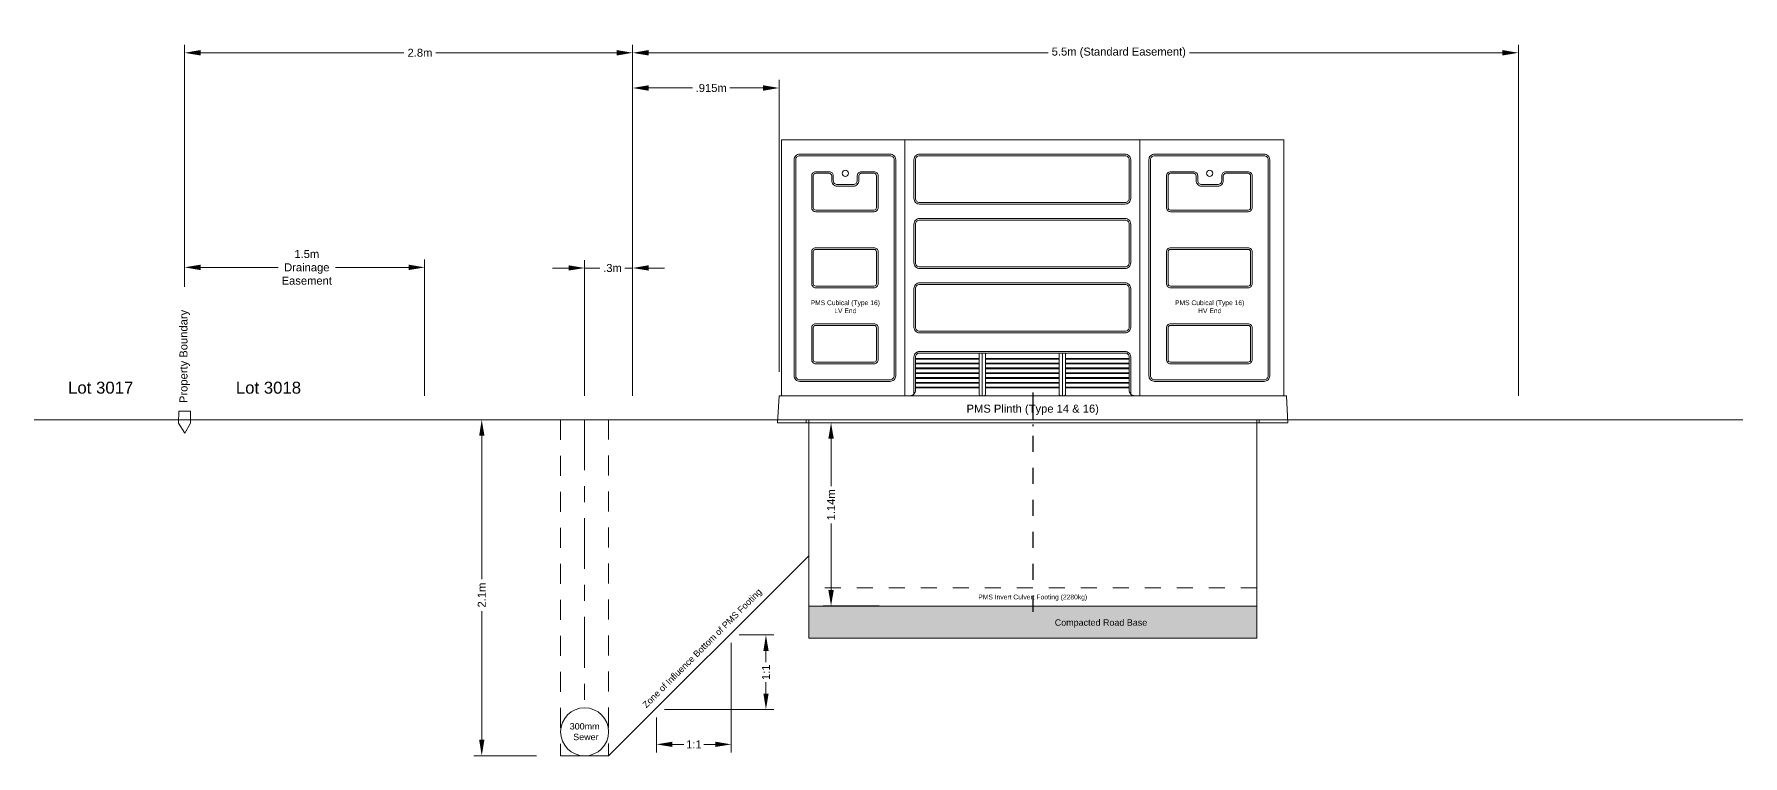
# Model space of a CAD drawing. Header units: metres. Extents: x 294745 to 296284, y 6233060 to 6235519.
# Drawn here: x 295785.68 to 295796.36, y 6233880.35 to 6233884.86 of the extents above; entities that cross this region are included whole.
import ezdxf

# ---------------------------------------------------------------- set-up
doc = ezdxf.new("R2010")
doc.units = ezdxf.units.M
doc.linetypes.add('CENTER', pattern=[50.8, 31.75, -6.35, 6.35, -6.35])
doc.linetypes.add('HIDDEN', pattern=[0.375, 0.25, -0.125])
doc.layers.get('0').update_dxf_attribs({"color": 6})
doc.layers.get('Defpoints').update_dxf_attribs({"color": 250})
for name, color, linetype, lineweight in [('_User Dimensions', 140, 'Continuous', 13), ('_User Miscellaneous1', 11, 'Continuous', 13), ('_User Miscellaneous5', 91, 'Continuous', 13), ('_User Miscellaneous6', 2, 'Continuous', 13)]:
    doc.layers.add(name, color=color, linetype=linetype, lineweight=lineweight)
doc.layers.add('_User Miscellaneous7', color=131, linetype='Continuous', lineweight=13, transparency=0.5)
doc.layers.add('_User Miscellaneous8', color=181, linetype='Continuous', lineweight=13, transparency=0.5)
doc.styles.add('ieISOCP', font='arial.ttf', dxfattribs={"height": 1.5})
doc.styles.get("Standard").update_dxf_attribs({"font": 'arial.ttf'})
doc.dimstyles.new('1.8mm_1_50', dxfattribs={"dimtxt": 0.09, "dimasz": 0.1, "dimexe": 0.05, "dimexo": 0.15, "dimgap": 0.025, "dimtad": 0, "dimtoh": 1, "dimlfac": -1, "dimzin": 12, "dimdsep": 46, "dimtxsty": 'Standard', "dimcen": 1, "dimclrd": 256, "dimclre": 256, "dimclrt": 256, "dimazin": 3, "dimtfac": 1, "dimtmove": 0, "dimatfit": 3, "dimfxl": 1, "dimtolj": 1, "dimtzin": 0, "dimlwd": -1, "dimlwe": -1, "dimarcsym": 0})

# ---------------------------------------------------------------- blocks, each defined once
blk = doc.blocks.new('*D296')
at = {"layer": '_User Dimensions', "transparency": 16777216}
for p, q in [((295789.423, 6233882.599), (295789.423, 6233884.792)), ((295789.523, 6233884.742), (295792.02, 6233884.742)), ((295794.858, 6233884.742), (295792.903, 6233884.742)), ((295794.958, 6233882.599), (295794.958, 6233884.792))]:
    blk.add_line(p, q, dxfattribs=at)
at = {"layer": '_User Dimensions', "lineweight": 15, "transparency": 16777216}
for points in [[(295789.523, 6233884.759), (295789.523, 6233884.725), (295789.423, 6233884.742)], [(295794.858, 6233884.759), (295794.858, 6233884.725), (295794.958, 6233884.742)]]:
    blk.add_solid(points, dxfattribs=at)
at = {"layer": 'Defpoints', "color": 0, "lineweight": 15, "transparency": 16777216}
for p in [(295794.958, 6233884.742), (295789.423, 6233882.449), (295794.958, 6233882.449)]:
    blk.add_point(p, dxfattribs=at)
at = {"layer": '_User Dimensions', "transparency": 16777216, "insert": (295792.461, 6233884.742), "char_height": 0.05, "attachment_point": 5}
blk.add_mtext('\\A1;5.5m (Standard Easement)', dxfattribs=at)
blk = doc.blocks.new('PMS Culvert Footings (Side)')
for p, q in [((-1400, 1165), (-1400, 0)), ((1400, 1165), (1400, 0))]:
    blk.add_line(p, q)
at = {"linetype": 'HIDDEN', "ltscale": 100}
blk.add_line((1400, 115), (-1400, 115), dxfattribs=at)
at = {"flags": 128}
for points in [[(-1400, 1165), (1400, 1165)], [(-617.5, 1165), (-550, 1165)], [(550, 1165), (617.5, 1165)], [(-1400, 0), (1400, 0)], [(-617.5, 0), (617.5, 0)]]:
    blk.add_lwpolyline(points, dxfattribs=at)
at = {"layer": 'Defpoints', "linetype": 'CENTER', "ltscale": 3}
blk.add_line((0, 1265), (0, -100), dxfattribs=at)
at = {"insert": (0, 52.75), "char_height": 30, "attachment_point": 5}
blk.add_mtext('PMS Invert Culvert Footing (2280kg)', dxfattribs=at)
blk = doc.blocks.new('PMS Plinth (Side)')
for p, q in [((-1595, 0), (-1585, 170)), ((1595, 0), (1585, 170))]:
    blk.add_line(p, q)
at = {"linetype": 'HIDDEN', "ltscale": 100}
for p, q in [((-1415, 0), (-1415, 20)), ((1415, 0), (1415, 20))]:
    blk.add_line(p, q, dxfattribs=at)
at = {"flags": 128}
for points in [[(-1585, 170), (1585, 170)], [(-1595, 0), (1595, 0)], [(-1415, 0), (-1415, 20)], [(1415, 0), (1415, 20)]]:
    blk.add_lwpolyline(points, dxfattribs=at)
at = {"linetype": 'HIDDEN', "ltscale": 100, "flags": 128}
blk.add_lwpolyline([(-1594, 20), (1594, 20)], dxfattribs=at)
at = {"layer": 'Defpoints', "linetype": 'CENTER', "ltscale": 3}
blk.add_line((0, 190), (0, -20), dxfattribs=at)
at = {"insert": (0, 82), "char_height": 50, "attachment_point": 5}
blk.add_mtext('PMS Plinth (Type 14 & 16)', dxfattribs=at)
blk = doc.blocks.new('*D297')
at = {"layer": '_User Dimensions', "transparency": 16777216}
for p, q in [((295791.098, 6233882.43), (295790.613, 6233882.43)), ((295790.663, 6233882.33), (295790.663, 6233882.033)), ((295790.663, 6233881.385), (295790.663, 6233881.801)), ((295790.963, 6233881.285), (295790.613, 6233881.285))]:
    blk.add_line(p, q, dxfattribs=at)
at = {"layer": '_User Dimensions', "lineweight": 15, "transparency": 16777216}
for points in [[(295790.646, 6233882.33), (295790.68, 6233882.33), (295790.663, 6233882.43)], [(295790.646, 6233881.385), (295790.68, 6233881.385), (295790.663, 6233881.285)]]:
    blk.add_solid(points, dxfattribs=at)
at = {"layer": 'Defpoints', "color": 0, "lineweight": 15, "transparency": 16777216}
for p in [(295791.248, 6233882.43), (295790.663, 6233881.285), (295791.113, 6233881.285)]:
    blk.add_point(p, dxfattribs=at)
at = {"layer": '_User Dimensions', "transparency": 16777216, "insert": (295790.663, 6233881.917), "char_height": 0.05, "attachment_point": 5, "rotation": 90}
blk.add_mtext('\\A1;1.14m', dxfattribs=at)
blk = doc.blocks.new('*D298')
at = {"layer": '_User Dimensions', "transparency": 16777216}
for p, q in [((295789.423, 6233882.599), (295789.423, 6233884.572)), ((295789.523, 6233884.522), (295789.797, 6233884.522)), ((295790.238, 6233884.522), (295790.031, 6233884.522)), ((295790.338, 6233882.749), (295790.338, 6233884.572))]:
    blk.add_line(p, q, dxfattribs=at)
at = {"layer": '_User Dimensions', "lineweight": 15, "transparency": 16777216}
for points in [[(295789.523, 6233884.539), (295789.523, 6233884.505), (295789.423, 6233884.522)], [(295790.238, 6233884.539), (295790.238, 6233884.505), (295790.338, 6233884.522)]]:
    blk.add_solid(points, dxfattribs=at)
at = {"layer": 'Defpoints', "color": 0, "lineweight": 15, "transparency": 16777216}
for p in [(295790.338, 6233884.522), (295790.338, 6233882.599), (295789.423, 6233882.449)]:
    blk.add_point(p, dxfattribs=at)
at = {"layer": '_User Dimensions', "transparency": 16777216, "insert": (295789.914, 6233884.522), "char_height": 0.05, "attachment_point": 5}
blk.add_mtext('\\A1;.915m ', dxfattribs=at)
blk = doc.blocks.new('*D299')
at = {"layer": '_User Dimensions', "transparency": 16777216}
for p, q in [((295788.33, 6233882.449), (295788.43, 6233882.449)), ((295788.48, 6233882.349), (295788.48, 6233881.452)), ((295788.48, 6233880.449), (295788.48, 6233881.253)), ((295788.823, 6233880.349), (295788.43, 6233880.349))]:
    blk.add_line(p, q, dxfattribs=at)
at = {"layer": '_User Dimensions', "lineweight": 15, "transparency": 16777216}
for points in [[(295788.464, 6233882.349), (295788.497, 6233882.349), (295788.48, 6233882.449)], [(295788.464, 6233880.449), (295788.497, 6233880.449), (295788.48, 6233880.349)]]:
    blk.add_solid(points, dxfattribs=at)
at = {"layer": 'Defpoints', "color": 0, "lineweight": 15, "transparency": 16777216}
for p in [(295788.48, 6233882.449), (295788.48, 6233880.349), (295788.973, 6233880.349)]:
    blk.add_point(p, dxfattribs=at)
at = {"layer": '_User Dimensions', "transparency": 16777216, "insert": (295788.48, 6233881.353), "char_height": 0.05, "attachment_point": 5, "rotation": 90}
blk.add_mtext('\\A1;2.1m', dxfattribs=at)
blk = doc.blocks.new('*D300')
at = {"layer": '_User Dimensions', "transparency": 16777216}
for p, q in [((295786.623, 6233883.28), (295786.623, 6233884.792)), ((295786.723, 6233884.742), (295787.994, 6233884.742)), ((295789.323, 6233884.742), (295788.193, 6233884.742)), ((295789.423, 6233882.749), (295789.423, 6233884.792))]:
    blk.add_line(p, q, dxfattribs=at)
at = {"layer": '_User Dimensions', "lineweight": 15, "transparency": 16777216}
for points in [[(295786.723, 6233884.759), (295786.723, 6233884.725), (295786.623, 6233884.742)], [(295789.323, 6233884.759), (295789.323, 6233884.725), (295789.423, 6233884.742)]]:
    blk.add_solid(points, dxfattribs=at)
at = {"layer": 'Defpoints', "color": 0, "lineweight": 15, "transparency": 16777216}
for p in [(295786.623, 6233884.742), (295786.623, 6233883.13), (295789.423, 6233882.599)]:
    blk.add_point(p, dxfattribs=at)
at = {"layer": '_User Dimensions', "transparency": 16777216, "insert": (295788.094, 6233884.742), "char_height": 0.05, "attachment_point": 5}
blk.add_mtext('\\A1;2.8m', dxfattribs=at)
blk = doc.blocks.new('*D301')
at = {"layer": '_User Dimensions', "transparency": 16777216}
for p, q in [((295789.123, 6233882.599), (295789.123, 6233883.447)), ((295789.423, 6233883.218), (295789.423, 6233883.447)), ((295789.023, 6233883.397), (295788.923, 6233883.397)), ((295789.123, 6233883.397), (295789.219, 6233883.397)), ((295789.423, 6233883.397), (295789.375, 6233883.397)), ((295789.523, 6233883.397), (295789.623, 6233883.397))]:
    blk.add_line(p, q, dxfattribs=at)
at = {"layer": '_User Dimensions', "lineweight": 15, "transparency": 16777216}
for points in [[(295789.023, 6233883.414), (295789.023, 6233883.381), (295789.123, 6233883.397)], [(295789.523, 6233883.414), (295789.523, 6233883.381), (295789.423, 6233883.397)]]:
    blk.add_solid(points, dxfattribs=at)
at = {"layer": 'Defpoints', "color": 0, "lineweight": 15, "transparency": 16777216}
for p in [(295789.423, 6233883.397), (295789.423, 6233883.068), (295789.123, 6233882.449)]:
    blk.add_point(p, dxfattribs=at)
at = {"layer": '_User Dimensions', "transparency": 16777216, "insert": (295789.297, 6233883.397), "char_height": 0.05, "attachment_point": 5}
blk.add_mtext('\\A1;.3m ', dxfattribs=at)
blk = doc.blocks.new('Boundary Peg')
blk.add_lwpolyline([(-18.7, 25), (18.1, 25), (18.1, -12.5), (0, -43.8), (-18.8, -12.5)], close=True)
blk = doc.blocks.new('*D302')
at = {"layer": '_User Dimensions', "transparency": 16777216}
for p, q in [((295790.039, 6233881.054), (295790.039, 6233880.37)), ((295789.572, 6233880.588), (295789.572, 6233880.37)), ((295789.672, 6233880.42), (295789.742, 6233880.42)), ((295789.939, 6233880.42), (295789.869, 6233880.42))]:
    blk.add_line(p, q, dxfattribs=at)
at = {"layer": '_User Dimensions', "lineweight": 15, "transparency": 16777216}
for points in [[(295789.672, 6233880.437), (295789.672, 6233880.404), (295789.572, 6233880.42)], [(295789.939, 6233880.437), (295789.939, 6233880.404), (295790.039, 6233880.42)]]:
    blk.add_solid(points, dxfattribs=at)
at = {"layer": 'Defpoints', "color": 0, "lineweight": 15, "transparency": 16777216}
for p in [(295790.039, 6233881.104), (295789.572, 6233880.638), (295789.572, 6233880.42)]:
    blk.add_point(p, dxfattribs=at)
at = {"layer": '_User Dimensions', "transparency": 16777216, "insert": (295789.806, 6233880.42), "char_height": 0.05, "attachment_point": 5}
blk.add_mtext('\\A1;1:1 ', dxfattribs=at)
blk = doc.blocks.new('*D303')
at = {"layer": '_User Dimensions', "transparency": 16777216}
for p, q in [((295790.089, 6233881.104), (295790.306, 6233881.104)), ((295790.256, 6233881.004), (295790.256, 6233880.934)), ((295790.256, 6233880.738), (295790.256, 6233880.808)), ((295789.622, 6233880.638), (295790.306, 6233880.638))]:
    blk.add_line(p, q, dxfattribs=at)
at = {"layer": '_User Dimensions', "lineweight": 15, "transparency": 16777216}
for points in [[(295790.24, 6233881.004), (295790.273, 6233881.004), (295790.256, 6233881.104)], [(295790.24, 6233880.738), (295790.273, 6233880.738), (295790.256, 6233880.638)]]:
    blk.add_solid(points, dxfattribs=at)
at = {"layer": 'Defpoints', "color": 0, "lineweight": 15, "transparency": 16777216}
for p in [(295790.039, 6233881.104), (295789.572, 6233880.638), (295790.256, 6233880.638)]:
    blk.add_point(p, dxfattribs=at)
at = {"layer": '_User Dimensions', "transparency": 16777216, "insert": (295790.256, 6233880.871), "char_height": 0.05, "attachment_point": 5, "rotation": 90}
blk.add_mtext('\\A1;1:1 ', dxfattribs=at)
blk = doc.blocks.new('*D305')
at = {"layer": '_User Dimensions', "transparency": 16777216}
for p, q in [((295786.623, 6233883.359), (295786.623, 6233883.451)), ((295788.123, 6233882.599), (295788.123, 6233883.451)), ((295786.723, 6233883.401), (295787.208, 6233883.401)), ((295788.023, 6233883.401), (295787.567, 6233883.401))]:
    blk.add_line(p, q, dxfattribs=at)
at = {"layer": '_User Dimensions', "lineweight": 15, "transparency": 16777216}
for points in [[(295786.723, 6233883.418), (295786.723, 6233883.384), (295786.623, 6233883.401)], [(295788.023, 6233883.418), (295788.023, 6233883.384), (295788.123, 6233883.401)]]:
    blk.add_solid(points, dxfattribs=at)
at = {"layer": 'Defpoints', "color": 0, "lineweight": 15, "transparency": 16777216}
for p in [(295786.623, 6233883.401), (295786.623, 6233883.209), (295788.123, 6233882.449)]:
    blk.add_point(p, dxfattribs=at)
at = {"layer": '_User Dimensions', "transparency": 16777216, "insert": (295787.387, 6233883.401), "char_height": 0.05, "attachment_point": 5}
blk.add_mtext('\\A1;1.5m\\PDrainage \\PEasement', dxfattribs=at)

msp = doc.modelspace()

# ---------------------------------------------------------------- hatches: boundary and pattern name
at = {"layer": '_User Miscellaneous8'}
h = msp.add_hatch(dxfattribs=at)
h.set_pattern_fill('DOTS', color=256, scale=0.01)
h.set_pattern_definition([(0, (295773.024116, 6233882.496104), (0.0079375, 0.015875), [0, -0.015875])])
h.paths.add_polyline_path([(295793.3233, 6233881.2837), (295790.5233, 6233881.2837), (295790.5233, 6233881.0837), (295793.3233, 6233881.0837)])

# ---------------------------------------------------------------- linework, layer by layer
at = {"layer": '_User Miscellaneous1'}
for p, q in [((295793.4933, 6233884.1987), (295790.3533, 6233884.1987)), ((295790.3533, 6233882.5987), (295790.3533, 6233884.1987)), ((295791.1233, 6233882.5987), (295791.1233, 6233884.1987)), ((295792.5933, 6233882.5987), (295792.5933, 6233884.1987)), ((295793.4933, 6233882.5987), (295793.4933, 6233884.1987)), ((295791.5883, 6233882.8323), (295791.1908, 6233882.8323)), ((295791.5883, 6233882.8273), (295791.1908, 6233882.8273)), ((295791.5883, 6233882.8022), (295791.1908, 6233882.8022)), ((295791.5883, 6233882.7972), (295791.1908, 6233882.7972)), ((295791.5883, 6233882.8659), (295791.5883, 6233882.6087)), ((295791.6083, 6233882.8659), (295791.6083, 6233882.5987)), ((295791.6283, 6233882.8659), (295791.6283, 6233882.6087)), ((295792.0883, 6233882.8323), (295791.6283, 6233882.8323)), ((295792.0883, 6233882.8273), (295791.6283, 6233882.8273)), ((295792.0883, 6233882.8022), (295791.6283, 6233882.8022)), ((295792.0883, 6233882.7972), (295791.6283, 6233882.7972)), ((295792.0883, 6233882.8659), (295792.0883, 6233882.6087)), ((295792.1083, 6233882.8659), (295792.1083, 6233882.5987)), ((295792.1283, 6233882.8659), (295792.1283, 6233882.6087)), ((295792.5258, 6233882.8323), (295792.1283, 6233882.8323)), ((295792.5258, 6233882.8273), (295792.1283, 6233882.8273)), ((295792.5258, 6233882.8022), (295792.1283, 6233882.8022)), ((295792.5258, 6233882.7972), (295792.1283, 6233882.7972)), ((295791.5883, 6233882.7723), (295791.1908, 6233882.7723)), ((295791.5883, 6233882.7673), (295791.1908, 6233882.7673)), ((295791.5883, 6233882.7423), (295791.1908, 6233882.7423)), ((295791.5883, 6233882.7373), (295791.1908, 6233882.7373)), ((295791.5883, 6233882.7123), (295791.1908, 6233882.7123)), ((295791.5883, 6233882.7073), (295791.1908, 6233882.7073)), ((295791.5883, 6233882.6823), (295791.1908, 6233882.6823)), ((295791.5883, 6233882.6773), (295791.1908, 6233882.6773)), ((295792.0883, 6233882.7723), (295791.6283, 6233882.7723)), ((295792.0883, 6233882.7673), (295791.6283, 6233882.7673)), ((295792.0883, 6233882.7423), (295791.6283, 6233882.7423)), ((295792.0883, 6233882.7373), (295791.6283, 6233882.7373)), ((295792.0883, 6233882.7123), (295791.6283, 6233882.7123)), ((295792.0883, 6233882.7073), (295791.6283, 6233882.7073)), ((295792.0883, 6233882.6823), (295791.6283, 6233882.6823)), ((295792.0883, 6233882.6773), (295791.6283, 6233882.6773)), ((295792.5258, 6233882.7723), (295792.1283, 6233882.7723)), ((295792.5258, 6233882.7673), (295792.1283, 6233882.7673)), ((295792.5258, 6233882.7423), (295792.1283, 6233882.7423)), ((295792.5258, 6233882.7373), (295792.1283, 6233882.7373)), ((295792.5258, 6233882.7123), (295792.1283, 6233882.7123)), ((295792.5258, 6233882.7073), (295792.1283, 6233882.7073)), ((295792.5258, 6233882.6823), (295792.1283, 6233882.6823)), ((295792.5258, 6233882.6773), (295792.1283, 6233882.6773)), ((295793.4933, 6233882.5987), (295790.3533, 6233882.5987)), ((295791.1558, 6233882.5987), (295791.1233, 6233882.5987)), ((295791.5883, 6233882.6523), (295791.1908, 6233882.6523)), ((295791.5883, 6233882.6473), (295791.1908, 6233882.6473)), ((295791.6183, 6233882.5987), (295791.5983, 6233882.5987)), ((295792.0883, 6233882.6523), (295791.6283, 6233882.6523)), ((295792.0883, 6233882.6473), (295791.6283, 6233882.6473)), ((295792.1183, 6233882.5987), (295792.0983, 6233882.5987)), ((295792.5258, 6233882.6523), (295792.1283, 6233882.6523)), ((295792.5258, 6233882.6473), (295792.1283, 6233882.6473)), ((295792.5933, 6233882.5987), (295792.5608, 6233882.5987))]:
    msp.add_line(p, q, dxfattribs=at)
for points in [[(295791.1233, 6233884.1987), (295790.3533, 6233884.1987), (295790.3533, 6233882.5987), (295791.1233, 6233882.5987)], [(295793.4933, 6233884.1987), (295792.5933, 6233884.1987), (295792.5933, 6233882.5987), (295793.4933, 6233882.5987)]]:
    msp.add_lwpolyline(points, close=True, dxfattribs=at)
for points in [[(295791.1233, 6233882.5987), (295791.1558, 6233882.5987, 0.4142136), (295791.1908, 6233882.6337), (295791.1908, 6233882.8409, -0.4142136), (295791.2158, 6233882.8659), (295792.2402, 6233882.8659), (295792.5008, 6233882.8659, -0.4142136), (295792.5258, 6233882.8409), (295792.5258, 6233882.6337, 0.4142136), (295792.5608, 6233882.5987), (295792.5933, 6233882.5987), (295792.5933, 6233884.1987)], [(295790.6519, 6233882.6887), (295790.4669, 6233882.6887, -0.4142136), (295790.4319, 6233882.7237), (295790.4319, 6233884.0737, -0.4142136), (295790.4669, 6233884.1087), (295790.5919, 6233884.1087), (295790.8469, 6233884.1087), (295791.0319, 6233884.1087, -0.4142136), (295791.0669, 6233884.0737), (295791.0669, 6233882.7237, -0.4142136), (295791.0319, 6233882.6887), (295790.8469, 6233882.6887)], [(295790.6519, 6233882.6987), (295790.4669, 6233882.6987, -0.4142136), (295790.4419, 6233882.7237), (295790.4419, 6233884.0737, -0.4142136), (295790.4669, 6233884.0987), (295790.5919, 6233884.0987), (295790.8469, 6233884.0987), (295791.0319, 6233884.0987, -0.4142136), (295791.0569, 6233884.0737), (295791.0569, 6233882.7237, -0.4142136), (295791.0319, 6233882.6987), (295790.8469, 6233882.6987)], [(295792.8692, 6233882.6887), (295792.6842, 6233882.6887, -0.4142136), (295792.6492, 6233882.7237), (295792.6492, 6233884.0737, -0.4142136), (295792.6842, 6233884.1087), (295792.8692, 6233884.1087)], [(295792.8692, 6233882.6987), (295792.6842, 6233882.6987, -0.4142136), (295792.6592, 6233882.7237), (295792.6592, 6233884.0737, -0.4142136), (295792.6842, 6233884.0987), (295792.8692, 6233884.0987)], [(295793.1842, 6233884.1087), (295793.3692, 6233884.1087, -0.4142136), (295793.4042, 6233884.0737), (295793.4042, 6233882.7237, -0.4142136), (295793.3692, 6233882.6887), (295793.1842, 6233882.6887)], [(295793.1842, 6233884.0987), (295793.3692, 6233884.0987, -0.4142136), (295793.3942, 6233884.0737), (295793.3942, 6233882.7237, -0.4142136), (295793.3692, 6233882.6987), (295793.1842, 6233882.6987)], [(295790.6519, 6233883.9987), (295790.5669, 6233883.9987, 0.4142136), (295790.5419, 6233883.9737), (295790.5419, 6233883.7737, 0.4142136), (295790.5669, 6233883.7487), (295790.6519, 6233883.7487)], [(295790.6519, 6233883.9887), (295790.5669, 6233883.9887, 0.4142136), (295790.5519, 6233883.9737), (295790.5519, 6233883.7737, 0.4142136), (295790.5669, 6233883.7587), (295790.6519, 6233883.7587)], [(295790.9069, 6233883.9987), (295790.8519, 6233883.9987, 0.4142136), (295790.8269, 6233883.9737), (295790.8269, 6233883.9437, -0.4142136), (295790.8019, 6233883.9187), (295790.7019, 6233883.9187, -0.4142136), (295790.6769, 6233883.9437), (295790.6769, 6233883.9737, 0.4142136), (295790.6519, 6233883.9987), (295790.5919, 6233883.9987)], [(295790.9069, 6233883.9887), (295790.8519, 6233883.9887, 0.4142136), (295790.8369, 6233883.9737), (295790.8369, 6233883.9437, -0.4142136), (295790.8019, 6233883.9087), (295790.7019, 6233883.9087, -0.4142136), (295790.6669, 6233883.9437), (295790.6669, 6233883.9737, 0.4142136), (295790.6519, 6233883.9887), (295790.5919, 6233883.9887)], [(295790.8469, 6233883.7487), (295790.9319, 6233883.7487, 0.4142136), (295790.9569, 6233883.7737), (295790.9569, 6233883.9737, 0.4142136), (295790.9319, 6233883.9987), (295790.8469, 6233883.9987)], [(295790.8469, 6233883.7587), (295790.9319, 6233883.7587, 0.4142136), (295790.9469, 6233883.7737), (295790.9469, 6233883.9737, 0.4142136), (295790.9319, 6233883.9887), (295790.8469, 6233883.9887)], [(295792.8692, 6233883.9987), (295792.7842, 6233883.9987, 0.4142136), (295792.7592, 6233883.9737), (295792.7592, 6233883.7737, 0.4142136), (295792.7842, 6233883.7487), (295792.8692, 6233883.7487)], [(295792.8692, 6233883.9887), (295792.7842, 6233883.9887, 0.4142136), (295792.7692, 6233883.9737), (295792.7692, 6233883.7737, 0.4142136), (295792.7842, 6233883.7587), (295792.8692, 6233883.7587)], [(295793.1842, 6233883.9987), (295793.1292, 6233883.9987, 0.4142136), (295793.1042, 6233883.9737), (295793.1042, 6233883.9437, -0.4142136), (295793.0792, 6233883.9187), (295792.9792, 6233883.9187, -0.4142136), (295792.9542, 6233883.9437), (295792.9542, 6233883.9737, 0.4142136), (295792.9292, 6233883.9987), (295792.8692, 6233883.9987)], [(295793.1842, 6233883.9887), (295793.1292, 6233883.9887, 0.4142136), (295793.1142, 6233883.9737), (295793.1142, 6233883.9437, -0.4142136), (295793.0792, 6233883.9087), (295792.9792, 6233883.9087, -0.4142136), (295792.9442, 6233883.9437), (295792.9442, 6233883.9737, 0.4142136), (295792.9292, 6233883.9887), (295792.8692, 6233883.9887)], [(295793.1842, 6233883.7487), (295793.2692, 6233883.7487, 0.4142136), (295793.2942, 6233883.7737), (295793.2942, 6233883.9737, 0.4142136), (295793.2692, 6233883.9987), (295793.1842, 6233883.9987)], [(295793.1842, 6233883.7587), (295793.2692, 6233883.7587, 0.4142136), (295793.2842, 6233883.7737), (295793.2842, 6233883.9737, 0.4142136), (295793.2692, 6233883.9887), (295793.1842, 6233883.9887)], [(295790.6519, 6233883.2737), (295790.5669, 6233883.2737, -0.4142136), (295790.5419, 6233883.2987), (295790.5419, 6233883.4987, -0.4142136), (295790.5669, 6233883.5237), (295790.6519, 6233883.5237)], [(295790.6519, 6233883.2837), (295790.5669, 6233883.2837, -0.4142136), (295790.5519, 6233883.2987), (295790.5519, 6233883.4987, -0.4142136), (295790.5669, 6233883.5137), (295790.6519, 6233883.5137)], [(295790.8469, 6233883.5237), (295790.9319, 6233883.5237, -0.4142136), (295790.9569, 6233883.4987), (295790.9569, 6233883.2987, -0.4142136), (295790.9319, 6233883.2737), (295790.8469, 6233883.2737)], [(295790.8469, 6233883.5137), (295790.9319, 6233883.5137, -0.4142136), (295790.9469, 6233883.4987), (295790.9469, 6233883.2987, -0.4142136), (295790.9319, 6233883.2837), (295790.8469, 6233883.2837)], [(295792.8692, 6233883.2737), (295792.7842, 6233883.2737, -0.4142136), (295792.7592, 6233883.2987), (295792.7592, 6233883.4987, -0.4142136), (295792.7842, 6233883.5237), (295792.8692, 6233883.5237)], [(295792.8692, 6233883.2837), (295792.7842, 6233883.2837, -0.4142136), (295792.7692, 6233883.2987), (295792.7692, 6233883.4987, -0.4142136), (295792.7842, 6233883.5137), (295792.8692, 6233883.5137)], [(295793.1842, 6233883.5237), (295793.2692, 6233883.5237, -0.4142136), (295793.2942, 6233883.4987), (295793.2942, 6233883.2987, -0.4142136), (295793.2692, 6233883.2737), (295793.1842, 6233883.2737)], [(295793.1842, 6233883.5137), (295793.2692, 6233883.5137, -0.4142136), (295793.2842, 6233883.4987), (295793.2842, 6233883.2987, -0.4142136), (295793.2692, 6233883.2837), (295793.1842, 6233883.2837)], [(295790.6519, 6233882.7987), (295790.5669, 6233882.7987, -0.4142136), (295790.5419, 6233882.8237), (295790.5419, 6233883.0237, -0.4142136), (295790.5669, 6233883.0487), (295790.6519, 6233883.0487)], [(295790.6519, 6233882.8087), (295790.5669, 6233882.8087, -0.4142136), (295790.5519, 6233882.8237), (295790.5519, 6233883.0237, -0.4142136), (295790.5669, 6233883.0387), (295790.6519, 6233883.0387)], [(295790.8469, 6233883.0487), (295790.9319, 6233883.0487, -0.4142136), (295790.9569, 6233883.0237), (295790.9569, 6233882.8237, -0.4142136), (295790.9319, 6233882.7987), (295790.8469, 6233882.7987)], [(295790.8469, 6233883.0387), (295790.9319, 6233883.0387, -0.4142136), (295790.9469, 6233883.0237), (295790.9469, 6233882.8237, -0.4142136), (295790.9319, 6233882.8087), (295790.8469, 6233882.8087)], [(295792.8692, 6233882.7987), (295792.7842, 6233882.7987, -0.4142136), (295792.7592, 6233882.8237), (295792.7592, 6233883.0237, -0.4142136), (295792.7842, 6233883.0487), (295792.8692, 6233883.0487)], [(295792.8692, 6233882.8087), (295792.7842, 6233882.8087, -0.4142136), (295792.7692, 6233882.8237), (295792.7692, 6233883.0237, -0.4142136), (295792.7842, 6233883.0387), (295792.8692, 6233883.0387)], [(295793.1842, 6233883.0487), (295793.2692, 6233883.0487, -0.4142136), (295793.2942, 6233883.0237), (295793.2942, 6233882.8237, -0.4142136), (295793.2692, 6233882.7987), (295793.1842, 6233882.7987)], [(295793.1842, 6233883.0387), (295793.2692, 6233883.0387, -0.4142136), (295793.2842, 6233883.0237), (295793.2842, 6233882.8237, -0.4142136), (295793.2692, 6233882.8087), (295793.1842, 6233882.8087)]]:
    msp.add_lwpolyline(points, format="xyb", dxfattribs=at)
at = {"layer": '_User Miscellaneous1', "flags": 128}
for points in [[(295791.5256, 6233884.1087), (295792.5008, 6233884.1087, -0.4142136), (295792.5358, 6233884.0737), (295792.5358, 6233883.8314, -0.4142136), (295792.5008, 6233883.7964), (295791.2158, 6233883.7964, -0.4142136), (295791.1808, 6233883.8314), (295791.1808, 6233884.0737, -0.4142136), (295791.2158, 6233884.1087), (295791.5256, 6233884.1087)], [(295791.5256, 6233883.7064), (295792.5008, 6233883.7064, -0.4142136), (295792.5358, 6233883.6714), (295792.5358, 6233883.4292, -0.4142136), (295792.5008, 6233883.3942), (295791.2158, 6233883.3942, -0.4142136), (295791.1808, 6233883.4292), (295791.1808, 6233883.6714, -0.4142136), (295791.2158, 6233883.7064), (295791.5256, 6233883.7064)], [(295791.5256, 6233883.3042), (295792.5008, 6233883.3042, -0.4142136), (295792.5358, 6233883.2692), (295792.5358, 6233883.027, -0.4142136), (295792.5008, 6233882.992), (295791.2158, 6233882.992, -0.4142136), (295791.1808, 6233883.027), (295791.1808, 6233883.2692, -0.4142136), (295791.2158, 6233883.3042), (295791.5256, 6233883.3042)]]:
    msp.add_lwpolyline(points, format="xyb", close=True, dxfattribs=at)
at = {"layer": '_User Miscellaneous1'}
for points in [[(295792.2402, 6233884.0987), (295792.5008, 6233884.0987, -0.4142136), (295792.5258, 6233884.0737), (295792.5258, 6233883.8314, -0.4142136), (295792.5008, 6233883.8064), (295791.2158, 6233883.8064, -0.4142136), (295791.1908, 6233883.8314), (295791.1908, 6233884.0737, -0.4142136), (295791.2158, 6233884.0987), (295792.2402, 6233884.0987)], [(295792.2402, 6233883.6964), (295792.5008, 6233883.6964, -0.4142136), (295792.5258, 6233883.6714), (295792.5258, 6233883.4292, -0.4142136), (295792.5008, 6233883.4042), (295791.2158, 6233883.4042, -0.4142136), (295791.1908, 6233883.4292), (295791.1908, 6233883.6714, -0.4142136), (295791.2158, 6233883.6964), (295792.2402, 6233883.6964)], [(295792.2402, 6233883.2942), (295792.5008, 6233883.2942, -0.4142136), (295792.5258, 6233883.2692), (295792.5258, 6233883.027, -0.4142136), (295792.5008, 6233883.002), (295791.2158, 6233883.002, -0.4142136), (295791.1908, 6233883.027), (295791.1908, 6233883.2692, -0.4142136), (295791.2158, 6233883.2942), (295792.2402, 6233883.2942)]]:
    msp.add_lwpolyline(points, format="xyb", close=True, dxfattribs=at)
for points in [[(295792.8692, 6233884.1087), (295793.1842, 6233884.1087)], [(295792.8692, 6233884.0987), (295793.1842, 6233884.0987)], [(295790.5919, 6233883.7587), (295790.9069, 6233883.7587)], [(295790.5919, 6233883.7487), (295790.9069, 6233883.7487)], [(295792.8692, 6233883.7587), (295793.1842, 6233883.7587)], [(295792.8692, 6233883.7487), (295793.1842, 6233883.7487)], [(295790.5919, 6233883.5237), (295790.9069, 6233883.5237)], [(295790.5919, 6233883.5137), (295790.9069, 6233883.5137)], [(295792.8692, 6233883.5237), (295793.1842, 6233883.5237)], [(295792.8692, 6233883.5137), (295793.1842, 6233883.5137)], [(295790.9069, 6233883.2837), (295790.5919, 6233883.2837)], [(295790.9069, 6233883.2737), (295790.5919, 6233883.2737)], [(295793.1842, 6233883.2837), (295792.8692, 6233883.2837)], [(295793.1842, 6233883.2737), (295792.8692, 6233883.2737)], [(295790.5919, 6233883.0487), (295790.9069, 6233883.0487)], [(295790.5919, 6233883.0387), (295790.9069, 6233883.0387)], [(295792.8692, 6233883.0487), (295793.1842, 6233883.0487)], [(295792.8692, 6233883.0387), (295793.1842, 6233883.0387)], [(295790.9069, 6233882.8087), (295790.5919, 6233882.8087)], [(295790.9069, 6233882.7987), (295790.5919, 6233882.7987)], [(295793.1842, 6233882.8087), (295792.8692, 6233882.8087)], [(295793.1842, 6233882.7987), (295792.8692, 6233882.7987)], [(295790.9069, 6233882.6987), (295790.5919, 6233882.6987)], [(295790.9069, 6233882.6887), (295790.5919, 6233882.6887)], [(295793.1842, 6233882.6987), (295792.8692, 6233882.6987)], [(295793.1842, 6233882.6887), (295792.8692, 6233882.6887)]]:
    msp.add_lwpolyline(points, dxfattribs=at)
at = {"layer": '_User Miscellaneous1', "flags": 128}
msp.add_lwpolyline([(295791.1808, 6233882.6092), (295791.1808, 6233882.8409, -0.4142136), (295791.2158, 6233882.8759), (295791.5256, 6233882.8759), (295792.5008, 6233882.8759, -0.4142136), (295792.5358, 6233882.8409), (295792.5358, 6233882.6092)], format="xyb", dxfattribs=at)
at = {"layer": '_User Miscellaneous1'}
for centre in [(295790.7519, 6233883.9887), (295793.0292, 6233883.9887)]:
    msp.add_circle(centre, 0.02, dxfattribs=at)
for centre, radius, start, end in [((295791.5983, 6233882.6087), 0.01, 180, 270), ((295791.6183, 6233882.6087), 0.01, 270, 0), ((295792.0983, 6233882.6087), 0.01, 180, 270), ((295792.0933, 6233882.6037), 0.005, 180, 270), ((295792.1183, 6233882.6087), 0.01, 270, 0), ((295792.1233, 6233882.6037), 0.005, 270, 0)]:
    msp.add_arc(centre, radius, start, end, dxfattribs=at)
at = {"layer": '_User Miscellaneous5'}
msp.add_line((295785.6833, 6233882.4487), (295796.3607, 6233882.4487), dxfattribs=at)
at = {"layer": '_User Miscellaneous8', "linetype": 'HIDDEN', "ltscale": 0.5}
for p, q in [((295788.9731, 6233882.4487), (295788.9731, 6233880.3485)), ((295789.2731, 6233882.4513), (295789.2731, 6233880.3485))]:
    msp.add_line(p, q, dxfattribs=at)
at = {"layer": '_User Miscellaneous8', "linetype": 'CENTER', "ltscale": 0.01}
msp.add_line((295789.1231, 6233882.4513), (295789.1231, 6233880.6485), dxfattribs=at)
at = {"layer": '_User Miscellaneous8'}
for p, q in [((295790.5233, 6233881.5987), (295789.2731, 6233880.3485)), ((295790.5233, 6233881.2837), (295793.3233, 6233881.2837)), ((295790.5233, 6233881.0837), (295793.3233, 6233881.0837)), ((295788.9731, 6233880.3485), (295789.2731, 6233880.3485))]:
    msp.add_line(p, q, dxfattribs=at)
msp.add_lwpolyline([(295790.5233, 6233881.2837), (295793.3233, 6233881.2837), (295793.3233, 6233881.0837), (295790.5233, 6233881.0837)], close=True, dxfattribs=at)
msp.add_circle((295789.1231, 6233880.4985), 0.15, dxfattribs=at)

# ---------------------------------------------------------------- block references
at = {"layer": '_User Miscellaneous1', "xscale": 0.001, "yscale": 0.001, "zscale": 0.001}
msp.add_blockref('PMS Culvert Footings (Side)', (295791.9233, 6233881.2837), dxfattribs=at)
at = {"layer": '_User Miscellaneous6', "xscale": 0.001, "yscale": 0.001, "zscale": 0.001}
msp.add_blockref('PMS Plinth (Side)', (295791.9233, 6233882.4287), dxfattribs=at)
at = {"layer": '_User Miscellaneous7', "xscale": 0.002, "yscale": 0.002, "zscale": 0.002}
msp.add_blockref('Boundary Peg', (295786.6237, 6233882.4533), dxfattribs=at)

# ---------------------------------------------------------------- texts
at = {"layer": '_User Miscellaneous1', "char_height": 0.03, "attachment_point": 5}
for s, insert in [('PMS Cubical (Type 16)\\PLV End', (295790.7519, 6233883.1547)), ('PMS Cubical (Type 16)\\PHV End', (295793.0292, 6233883.1547))]:
    msp.add_mtext(s, dxfattribs=dict(at, insert=insert))
at = {"layer": '_User Miscellaneous7', "insert": (295786.6239, 6233882.5533), "char_height": 0.05, "attachment_point": 4, "rotation": 90, "style": 'ieISOCP'}
msp.add_mtext('Property Boundary', dxfattribs=at)
at = {"layer": '_User Miscellaneous7', "char_height": 0.075, "attachment_point": 5, "style": 'ieISOCP'}
for s, insert in [('Lot 3017', (295786.099, 6233882.6487)), ('Lot 3018', (295787.1473, 6233882.6487))]:
    msp.add_mtext(s, dxfattribs=dict(at, insert=insert))
at = {"layer": '_User Miscellaneous8', "insert": (295790.2236, 6233881.3793), "char_height": 0.04, "attachment_point": 6, "rotation": 45, "style": 'ieISOCP'}
msp.add_mtext('Zone of Influence Bottom of PMS Footing', dxfattribs=at)
at = {"layer": '_User Miscellaneous8', "char_height": 0.04, "style": 'ieISOCP'}
for s, insert, attachment_point in [('Compacted Road Base', (295792.061, 6233881.1754), 4), ('300mm\\P Sewer', (295789.1231, 6233880.4995), 5)]:
    msp.add_mtext(s, dxfattribs=dict(at, insert=insert, attachment_point=attachment_point))

# ---------------------------------------------------------------- dimensions: what is measured, and where the dimension line sits
at = {"layer": '_User Dimensions'}
for base, p1, p2, text, override, picture, middle in [((295794.9583, 6233884.742), (295789.4231, 6233882.4487), (295794.9583, 6233882.4487), '5.5m (Standard Easement)', {"dimtxt": 0.05}, '*D296', (295792.4615, 6233884.742)), ((295786.6231, 6233884.742), (295789.4231, 6233882.5987), (295786.6231, 6233883.1297), '<>m', {"dimtxt": 0.05}, '*D300', (295788.0937, 6233884.742)), ((295790.338, 6233884.522), (295789.4231, 6233882.4487), (295790.338, 6233882.5987), '<>m ', {"dimtxt": 0.05, "dimdec": 3}, '*D298', (295789.9141, 6233884.522)), ((295786.6231, 6233883.4011), (295788.1231, 6233882.4487), (295786.6231, 6233883.2086), '<>m\\PDrainage \\PEasement', {"dimtxt": 0.05}, '*D305', (295787.3873, 6233883.4011)), ((295789.4231, 6233883.3972), (295789.1231, 6233882.4487), (295789.4231, 6233883.0682), '<>m ', {"dimtxt": 0.05}, '*D301', (295789.2973, 6233883.3972))]:
    dim = msp.add_linear_dim(base=base, p1=p1, p2=p2, text=text, dimstyle='1.8mm_1_50', override=override, dxfattribs=at)
    dim.commit()
    dim.dimension.update_dxf_attribs({"geometry": picture, "text_midpoint": middle, "dimtype": 160})
for base, p1, p2, angle, text, override, picture, middle in [((295788.4804, 6233880.3485), (295788.4804, 6233882.4487), (295788.9731, 6233880.3485), 270, '<>m', {"dimtxt": 0.05}, '*D299', (295788.4804, 6233881.3527)), ((295790.66301006, 6233881.28481114), (295791.24848663, 6233882.42981113), (295791.11348663, 6233881.28481114), 270, '<>m', {"dimtxt": 0.05}, '*D297', (295790.66301006, 6233881.91685474)), ((295789.5723, 6233880.4204), (295790.0391, 6233881.1044), (295789.5723, 6233880.6376), 180, '1:1 ', {"dimtxt": 0.05, "dimexo": 0.05}, '*D302', (295789.8057, 6233880.4204)), ((295790.2563, 6233880.6376), (295790.0391, 6233881.1044), (295789.5723, 6233880.6376), 270, '1:1 ', {"dimtxt": 0.05, "dimexo": 0.05}, '*D303', (295790.2563, 6233880.871))]:
    dim = msp.add_linear_dim(base=base, p1=p1, p2=p2, angle=angle, text=text, dimstyle='1.8mm_1_50', override=override, dxfattribs=at)
    dim.commit()
    dim.dimension.update_dxf_attribs({"geometry": picture, "text_midpoint": middle, "dimtype": 160})

doc.saveas('drawing.dxf')
